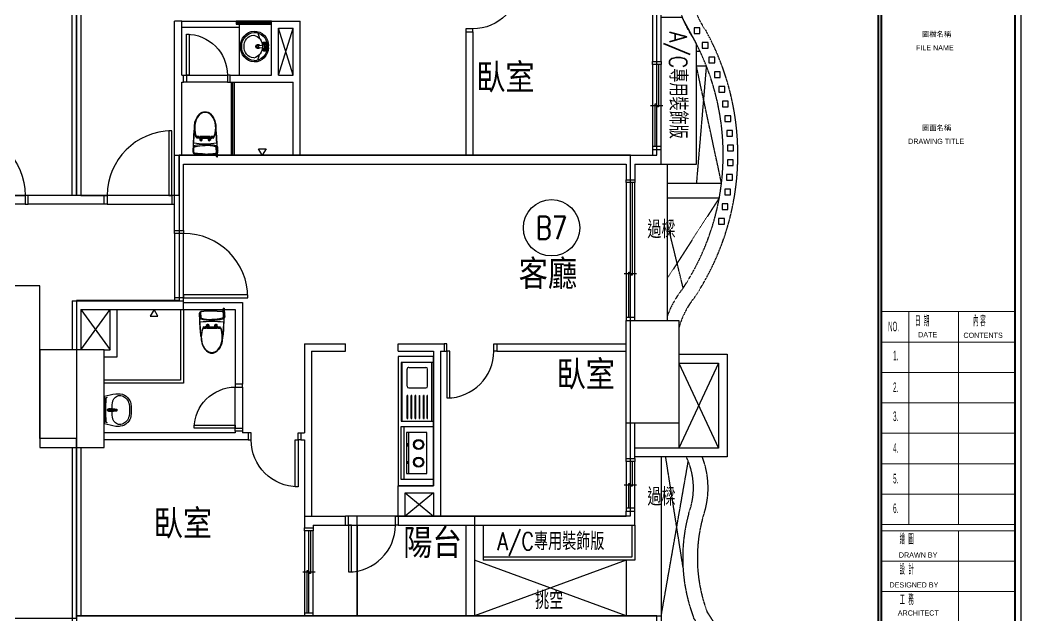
# Model space of a CAD drawing. Header units: millimetres. Extents: x 4964 to 9164, y 1049 to 3992.
# Drawn here: x 7440 to 9147, y 2226 to 3242 of the extents above; entities that cross this region are included whole.
import ezdxf
from ezdxf.enums import TextEntityAlignment as Align

# ---------------------------------------------------------------- set-up
doc = ezdxf.new("R2010")
doc.units = ezdxf.units.MM
doc.linetypes.add('HIDDEN', pattern=[0.375, 0.25, -0.125])
doc.linetypes.add('HIDDEN2', pattern=[0.1875, 0.125, -0.0625])
for name, color, linetype, lineweight in [('A01', 1, 'Continuous', 40), ('A03', 3, 'Continuous', 25), ('A04', 4, 'Continuous', 20)]:
    doc.layers.add(name, color=color, linetype=linetype, lineweight=lineweight)
doc.layers.add('AREA', color=3, linetype='Continuous', plot=False)
for name, color, linetype in [('COL', 1, 'Continuous'), ('DIM', 6, 'Continuous'), ('FURN', 4, 'Continuous'), ('OPEN', 4, 'Continuous'), ('SYM', 3, 'Continuous'), ('TEXT-空間', 3, 'Continuous'), ('TOIL', 4, 'Continuous'), ('TOILET', 6, 'Continuous'), ('WALL', 2, 'Continuous'), ('WALL2', 10, 'Continuous'), ('加打', 9, 'Continuous'), ('投影線', 4, 'Continuous')]:
    doc.layers.add(name, color=color, linetype=linetype)
doc.layers.get('DIM').off()
doc.styles.add('AEH', font='romans.shx', dxfattribs={"bigfont": 'chineset.shx'})
doc.styles.add('C1', font='simplex', dxfattribs={"bigfont": 'CHINESET'})
doc.styles.add('CHINA', font='simplex', dxfattribs={"bigfont": 'chineset.shx'})
doc.styles.add('CHINAV', font='simplex.shx', dxfattribs={"bigfont": 'chineset.shx'})
doc.styles.add('型式4', font='PMingLiU.ttf')
doc.styles.add('型式5', font='PMingLiU.ttf', dxfattribs={"width": 0.4})

# ---------------------------------------------------------------- blocks, each defined once
blk = doc.blocks.new('A$C7D185E68')
at = {"layer": 'A01'}
for p, q in [((2302.97, 1704.93), (2302.97, 16.21)), ((2306.04, 1704.93), (2306.04, 16.21))]:
    blk.add_line(p, q, dxfattribs=at)
blk.add_lwpolyline([(16.24, 1704.93), (2439.36, 1704.93), (2439.36, 16.24), (16.24, 16.24)], close=True, dxfattribs=at)
at = {"layer": 'A03'}
blk.add_lwpolyline([(10.08, 1711.09), (2445.53, 1711.09), (2445.53, 10.08), (10.08, 10.08)], close=True, dxfattribs=at)
at = {"layer": 'A04'}
for p, q in [((2439.55, 991.79), (2306.04, 991.79)), ((2333.69, 991.79), (2333.69, 779.7)), ((2383.34, 991.79), (2383.34, 779.7)), ((2439.55, 961.49), (2306.04, 961.49)), ((2439.55, 931.19), (2306.04, 931.19)), ((2439.55, 900.89), (2306.04, 900.89)), ((2439.55, 870.6), (2306.04, 870.6)), ((2439.55, 840.3), (2306.04, 840.3)), ((2439.55, 810), (2306.04, 810)), ((2439.55, 779.7), (2306.04, 779.7)), ((2439.55, 773.56), (2306.04, 773.56)), ((2383.34, 773.56), (2383.34, 560.27)), ((2439.55, 743.27), (2306.04, 743.27)), ((2439.55, 712.97), (2306.04, 712.97))]:
    blk.add_line(p, q, dxfattribs=at)
at = {"layer": 'A04', "style": '型式4'}
for s, p in [('圖檔名稱', (2346.95, 1265.64)), ('FILE NAME', (2340.77, 1252.08)), ('圖面名稱', (2346.95, 1172.36)), ('DRAWING TITLE', (2332.99, 1158.94)), ('DATE', (2343, 966.23)), ('CONTENTS', (2388.14, 965.66)), ('DRAWN BY', (2323.73, 746.74)), ('DESIGNED BY', (2314.38, 716.97)), ('ARCHITECT', (2322.67, 688.96))]:
    blk.add_text(s, height=5.167, dxfattribs=at).set_placement(p)
at = {"layer": 'A04', "style": '型式5', "width": 0.4}
for s, p in [('日  期', (2339.92, 978.17)), ('內 容', (2397.87, 978.3)), ('NO.', (2313.02, 972.26)), ('1.', (2318.01, 943.33)), ('2.', (2318.01, 911.72)), ('3.', (2318.01, 882.74)), ('4.', (2318.01, 851.12)), ('5.', (2318.01, 820.64)), ('6.', (2318.01, 791.08)), ('繪  圖', (2324.49, 760.87)), ('設  計', (2324.49, 730.68)), ('工  務', (2324.49, 700.4))]:
    blk.add_text(s, height=9.568, dxfattribs=at).set_placement(p)
blk = doc.blocks.new('A$C2FFD231B')
at = {"layer": 'TOILET'}
for p, q in [((34.8, 76.1), (33.4, 76.8)), ((33.4, 76.8), (35, 76.8)), ((33.8, 74.9), (34.8, 76.1)), ((35.3, 75.6), (33.8, 74.9)), ((34.6, 78.4), (35, 76.8)), ((34.6, 78.4), (35.6, 77.1)), ((35.3, 75.6), (35.6, 74)), ((36.6, 78.4), (35.6, 77.1)), ((36, 75.6), (35.6, 74)), ((36, 75.6), (37.4, 74.9)), ((36.6, 78.4), (36.3, 76.8)), ((37.9, 76.8), (36.3, 76.8)), ((37.9, 76.8), (36.4, 76.1)), ((36.4, 76.1), (37.4, 74.9)), ((38.1, 72.9), (38.1, 72.6)), ((42.9, 76.8), (44.4, 76.1)), ((42.9, 76.8), (44.6, 76.8)), ((44.4, 76.1), (43.4, 74.9)), ((44.8, 75.6), (43.4, 74.9)), ((44.2, 78.4), (44.6, 76.8)), ((44.2, 78.4), (45.2, 77.1)), ((44.8, 75.6), (45.2, 74)), ((46.2, 78.4), (45.2, 77.1)), ((45.2, 74), (45.6, 75.6)), ((45.6, 75.6), (47, 74.9)), ((46.2, 78.4), (45.9, 76.8)), ((47.5, 76.8), (45.9, 76.8)), ((46, 76.1), (47.5, 76.8)), ((47, 74.9), (46, 76.1)), ((17.2, 64.4), (26.8, 67.5)), ((63.6, 64.4), (54, 67.5))]:
    blk.add_line(p, q, dxfattribs=at)
for points in [[(38.1, 72.9), (37.6, 73.5), (37.4, 73.7), (33.9, 73.7, -0.397649), (33.3, 74.3), (33.3, 78.1, -0.448114), (33.8, 78.7), (40.4, 78.7)], [(42.8, 72.9), (43.2, 73.5), (43.4, 73.7), (46.9, 73.7, 0.397649), (47.6, 74.3), (47.6, 78.1, 0.448114), (47, 78.7), (40.4, 78.7)]]:
    blk.add_lwpolyline(points, format="xyb", dxfattribs=at)
for points in [[(35.6, 74), (37.4, 74.9), (37.9, 76.8), (36.6, 78.4), (34.6, 78.4), (33.4, 76.8), (33.8, 74.9)], [(45.2, 74), (43.4, 74.9), (42.9, 76.8), (44.2, 78.4), (46.2, 78.4), (47.5, 76.8), (47, 74.9)]]:
    blk.add_lwpolyline(points, close=True, dxfattribs=at)
for points in [[(38, 72.9), (37.7, 76.1)], [(40.3, 65.5), (38.9, 65.5), (38.1, 72.6)], [(40.5, 65.5), (41.9, 65.5), (43.1, 76.1)]]:
    blk.add_lwpolyline(points, dxfattribs=at)
for centre, radius in [((35.6, 76.3), 0.41), ((40.4, 76.3), 1.11), ((45.2, 76.3), 0.41)]:
    blk.add_circle(centre, radius, dxfattribs=at)
for centre, radius, start, end in [((38.5, 58.3), 24.4, 90.1595, 179.9831), ((38.5, 58.3), 22.2, 94.1383, 179.9831), ((40.5, 52.4), 20.4, 90.3156, 165.2808), ((40.3, 40.3), 40.3, 85.9623, 94.7981), ((40.1, 108.3), 25.6, 266.2948, 273.3989), ((40.3, 52.4), 20.4, 14.7192, 89.6844), ((42.3, 58.3), 24.4, 0.0169, 91.518), ((42.3, 58.3), 22.2, 0.0169, 87.7816), ((39.4, 60.4), 25.4, 184.668, 272.2445), ((39.4, 60.4), 23.1, 184.668, 272.2445), ((38.4, 58.9), 17.6, 184.3056, 276.3213), ((40.4, 64.8), 3.55, 120.8371, 60.0568), ((40.4, 64.8), 2.03, 141.5403, 37.6181), ((41.4, 60.4), 25.4, 267.7555, 355.332), ((41.4, 60.4), 23.1, 267.7555, 355.332), ((42.4, 58.9), 17.6, 263.6787, 355.6944)]:
    blk.add_arc(centre, radius, start, end, dxfattribs=at)
blk = doc.blocks.new('$PDS00150XC06680DW0000DW10')
at = {"color": 0, "linetype": 'Continuous'}
for p, q in [((35, 76), (30, 76)), ((30, 76), (30, 6)), ((35, 6), (35, 76)), ((-40, 6), (-35, 6)), ((-35, 6), (-35, -6)), ((35, 6), (-35, 6)), ((30, 6), (35, 6)), ((40, 6), (35, 6)), ((35, 6), (35, -6)), ((-35, -6), (-40, -6)), ((-35, -6), (35, -6)), ((35, -6), (40, -6))]:
    blk.add_line(p, q, dxfattribs=at)
blk.add_arc((35, 6), 70, 90, 180, dxfattribs=at)
blk = doc.blocks.new('A$C7F4B771B')
at = {"layer": 'TOILET'}
for p, q in [((33, 35.9), (33, 34)), ((33.4, 33), (32.6, 33)), ((0.6, 3), (0, 2.6)), ((0, 2.6), (2.6, 2.6)), ((0, 2.6), (0, 1.4)), ((0, 1.4), (2.6, 1.4)), ((0, 1.4), (0.6, 1.1)), ((0.6, 3), (2.6, 3)), ((0.6, 3), (0.6, 1.1)), ((0.6, 1.1), (2.6, 1.1)), ((2.6, 4), (3, 4)), ((2.6, 0), (3, 0)), ((3.5, 3.5), (3.5, 0.5)), ((3.5, 3), (5.7, 3)), ((3.5, 1.1), (6.7, 1.1)), ((10.6, 2.4), (18.1, 2.8)), ((10.6, 2.4), (10.8, 1.2)), ((11, 0.8), (15.4, 1.1)), ((15.8, 1.6), (15.8, 2.7)), ((18.1, 2.8), (18, 1.4)), ((33, 8.8), (32.5, 8.8)), ((33.4, 11.6), (32.6, 11.6)), ((33, 8.8), (33, 10.6))]:
    blk.add_line(p, q, dxfattribs=at)
for points in [[(49.2, 40.7, 0.005983), (47.6, 40.9, 0.021833), (35.6, 42.1), (8.5, 43.3, 0.403976), (5.4, 40.5, 0.020171), (4.6, 22.3, 0.020171), (5.4, 4.1, 0.403976), (8.5, 1.3), (10.8, 1.4)], [(4.7, 22.3, -0.01987), (5.8, 40.2, -0.30631), (7.9, 42), (15.6, 41.7, -0.337841), (17.4, 40.1, -0.051951), (19.6, 22.3)], [(4.7, 22.3, -0.019567), (6, 40, -0.319195), (8.1, 41.7), (15.4, 41.4, -0.329176), (17.2, 39.9, -0.060278), (19.6, 22.3)], [(18.1, 2.1, 0.182797), (18.8, 3.3, 0.122466), (18.8, 41.3, 0.346824), (17, 42.9)], [(23.1, 42.6, -0.423997), (23.6, 42.1, 0.06207), (23.6, 2.5, -0.423997), (23.1, 2)], [(47.4, 40.6, 0.013219), (43.9, 41, 0.019512), (23.6, 42.1)], [(72.6, 13.5, 0.399321), (72.6, 31.1, 0.146817), (59, 38.9, 0.057025), (49.4, 40, 0.087506), (34.1, 37.3, 0.322783), (33.6, 36.5), (33.7, 32.6), (32.1, 32.6, -0.410044), (31.9, 32.8), (31.9, 33.9, -0.414214), (32, 34), (33.5, 34, 0.418347), (33.5, 34), (33.5, 35.8, 0.410092), (33.4, 35.9), (32, 35.9, -0.414214), (31.9, 35.9), (31.9, 36.5, -0.414214), (32, 36.6), (32.5, 36.6, 0.349843), (32.7, 36.7, -0.249303), (33.2, 37.3, -0.092475), (49.4, 40.3, -0.057025), (59.1, 39.2, -0.146817), (72.8, 31.3, -0.399321), (72.8, 13.3)], [(32.5, 35.8), (32.4, 35.8, 0.414214), (32.4, 35.8), (32.4, 35.5, 0.131652), (32.4, 35.4), (32.5, 35.2, -0.131652), (32.5, 35.2), (32.5, 34, 0.414214), (32.6, 34), (33.5, 34)], [(32.4, 34, 0.410849), (32.4, 34), (32.4, 35.4)], [(32.5, 34.5), (32.5, 34.5, 0.153346), (32.5, 34.5), (32.5, 35.9)], [(4.7, 22.3, 0.019567), (6, 4.6, 0.319195), (8.1, 2.9), (15.4, 3.2, 0.329176), (17.2, 4.7, 0.060278), (19.6, 22.3)], [(4.7, 22.3, 0.01987), (5.8, 4.4, 0.30631), (7.9, 2.6), (15.6, 2.9, 0.337841), (17.4, 4.5, 0.051951), (19.6, 22.3)], [(31.9, 17), (29.1, 17, 1), (29.1, 13.6), (33.1, 13.6), (34.6, 13.6, 0.414214), (34.7, 13.7), (34.7, 30.9, 0.414214), (34.6, 31), (33.1, 31), (29.1, 31, 1), (29.1, 27.6), (31.9, 27.6)], [(32, 31, 0.414214), (31.9, 30.9), (31.9, 24.7, 0.087489), (32, 24.5), (32, 24.4, -0.087489), (32, 24.2), (32, 20.4, -0.087489), (32, 20.2), (32, 20.1, 0.087489), (31.9, 19.9), (31.9, 13.7, 0.414214), (32, 13.6)], [(32.6, 33.5), (33.4, 33.5, -0.411404), (33.5, 33.5), (33.5, 33.1, -0.417037), (33.4, 33)], [(33, 33.5, 0.425321), (32.9, 33.4), (32.9, 33.1, 0.417017), (33, 33)], [(10.7, 1.6), (8.3, 1.5, -0.375973), (5.4, 4.1)], [(6.7, 1, 0.359409), (6.7, 0.9, 0.141698), (11.1, 0.7, 0.141698)], [(18.1, 1.7), (35.6, 2.5, 0.021833), (47.6, 3.7, 0.005983), (49.2, 3.9, 0.005983)], [(23.6, 2.5, 0.019512), (43.9, 3.6, 0.013219), (47.4, 4, 0.013219)], [(72.6, 13.5, -0.146817), (59, 5.7, -0.057025), (49.4, 4.6, -0.087506), (34.1, 7.3, -0.322783), (33.6, 8.1), (33.7, 12), (32.1, 12, 0.410044), (31.9, 11.8), (31.9, 10.7, 0.414214), (32, 10.7), (33.5, 10.7, -0.418347), (33.5, 10.6), (33.5, 8.8, -0.410092), (33.4, 8.8), (32, 8.8, 0.414214), (31.9, 8.7), (31.9, 8.1, 0.414214), (32, 8.1), (32.5, 8.1, -0.349843), (32.7, 7.9, 0.249303), (33.2, 7.3, 0.092475), (49.4, 4.3, 0.057025), (59.1, 5.4, 0.146817), (72.8, 13.3)], [(32.4, 10.7, -0.410849), (32.4, 10.6), (32.4, 9.2)], [(32.5, 8.8), (32.4, 8.8, -0.414214), (32.4, 8.8), (32.4, 9.1, -0.131652), (32.4, 9.2), (32.5, 9.4, 0.131652), (32.5, 9.4), (32.5, 10.6, -0.414214), (32.6, 10.6), (33.5, 10.6)], [(32.5, 10.1), (32.5, 10.1, -0.153346), (32.5, 10.1), (32.5, 8.8)], [(32.6, 11), (33.4, 11, 0.411404), (33.5, 11.1), (33.5, 11.5, 0.417037), (33.4, 11.6)], [(33, 11, -0.425321), (32.9, 11.2), (32.9, 11.5, -0.417017), (33, 11.6)]]:
    blk.add_lwpolyline(points, format="xyb", dxfattribs=at)
for points in [[(33.7, 32.6), (34.8, 32.6, 0.414214), (34.9, 32.7), (34.9, 37.2, -0.314581), (35.7, 38.3, -0.088147), (49.4, 40.7, -0.057025), (59.1, 39.6, -0.146817), (73.1, 31.6, -0.399321), (73.1, 13, -0.146817), (59.1, 5, -0.057025), (49.4, 3.9, -0.088147), (35.7, 6.3, -0.314581), (34.9, 7.4), (34.9, 12, 0.414214), (34.8, 12.1), (33.7, 12.1), (32, 12.1, -0.414214), (31.9, 12.2), (31.9, 13.5, -0.414214), (32, 13.6), (33, 13.6, 0.414214), (33.1, 13.7), (33.1, 20.9), (33.1, 21.3), (33.1, 23.3), (33.1, 23.8), (33.1, 30.9, 0.414214), (33, 31.1), (32, 31.1, -0.414214), (31.9, 31.2), (31.9, 32.5, -0.414214), (32, 32.6)], [(28.2, 30.2, 51.990384), (28.2, 30.3, -0.980951)], [(28.2, 14.4, -51.990384), (28.2, 14.3, 0.980951)]]:
    blk.add_lwpolyline(points, format="xyb", close=True, dxfattribs=at)
blk.add_lwpolyline([(6.7, 1.8), (6.7, 1)], dxfattribs=at)
for centre, radius in [((29.1, 29.3), 1.32), ((29.1, 29.3), 0.8), ((29.1, 15.3), 1.32), ((29.1, 15.3), 0.8)]:
    blk.add_circle(centre, radius, dxfattribs=at)
for centre, radius, start, end in [((33.3, 31.7), 5, 97.3217, 103.3788), ((32.2, 36.5), 0.03, 103.3788, 128.9573), ((32.4, 35.8), 0.05, 47.7314, 90.0202), ((3, 3.5), 0.5, 0, 90), ((3, 0.5), 0.5, 270, 0), ((9.2, 2), 1.2, 215.2097, 329.1821), ((9.2, 2), 0.8, 238.3411, 306.8835), ((11.3, 1.2), 0.5, 185.9474, 259.5788), ((13.3, -2.4), 4.07, 90.4631, 125.7318), ((14.5, 18.9), 18.5, 259.5788, 265.6128), ((13.5, 5.5), 5, 265.6128, 274.3274), ((13.7, -3.1), 4.75, 65.0238, 96.2227), ((12.3, 21.6), 21.2, 274.3274, 285.1777), ((15.3, 1.6), 0.5, 273, 3), ((17.7, 1.4), 0.3, 285.1777, 355.6275), ((32.2, 8.1), 0.03, 231.0427, 256.6212), ((33.3, 12.9), 5, 256.6212, 262.6783), ((32.4, 8.8), 0.05, 269.9798, 312.2686)]:
    blk.add_arc(centre, radius, start, end, dxfattribs=at)
blk = doc.blocks.new('$PDS00100XC06Y00DW0000DW10')
at = {"color": 0, "linetype": 'Continuous'}
for p, q in [((40, 86), (35, 86)), ((35, 86), (35, 6)), ((40, 6), (40, 86)), ((-45, 6), (-40, 6)), ((-40, 6), (-40, -6)), ((35, 6), (40, 6)), ((45, 6), (40, 6)), ((40, 6), (40, -6)), ((-40, -6), (-45, -6)), ((40, -6), (45, -6))]:
    blk.add_line(p, q, dxfattribs=at)
blk.add_arc((40, 6), 80, 90, 180, dxfattribs=at)
blk = doc.blocks.new('PKIT011')
for p, q in [((0, 0), (0, -55)), ((100, 0), (0, 0)), ((100, -55), (100, 0)), ((100, -3), (0, -3)), ((8, -42), (8, -13)), ((40, -10), (11, -10)), ((43, -42), (43, -13)), ((56.2, -10), (56.2, -11)), ((95, -10), (56.2, -10)), ((95, -11), (56.2, -11)), ((56.2, -16), (56.2, -17)), ((95, -16), (56.2, -16)), ((95, -17), (56.2, -17)), ((95, -11), (95, -10)), ((95, -17), (95, -16)), ((56.2, -24), (56.2, -23)), ((95, -23), (56.2, -23)), ((95, -24), (56.2, -24)), ((56.2, -30), (56.2, -31)), ((95, -30), (56.2, -30)), ((95, -31), (56.2, -31)), ((95, -24), (95, -23)), ((95, -31), (95, -30)), ((40, -45), (11, -45)), ((56.2, -37), (56.2, -38)), ((95, -37), (56.2, -37)), ((95, -38), (56.2, -38)), ((56.2, -44), (56.2, -45)), ((95, -44), (56.2, -44)), ((95, -45), (56.2, -45)), ((95, -38), (95, -37)), ((95, -45), (95, -44)), ((0, -54), (100, -54)), ((0, -55), (100, -55))]:
    blk.add_line(p, q)
for centre, start, end in [((11, -13), 90, 180), ((40, -13), 0, 90), ((11, -42), 180, 270), ((40, -42), 270, 0)]:
    blk.add_arc(centre, 3, start, end)
blk = doc.blocks.new('PKIT004')
for p, q in [((0, 0), (0, -35)), ((70, 0), (0, 0)), ((70, -35), (70, 0)), ((69.8, -0.2), (0.2, -0.2)), ((0.2, -0.2), (0.2, -31.2)), ((69.8, -31.2), (69.8, -0.2)), ((0, -31.4), (70, -31.4)), ((0.2, -31.2), (69.8, -31.2)), ((19.1, -32.7), (22.6, -32.7)), ((19.1, -33.7), (19.1, -32.7)), ((19.1, -33.7), (22.6, -33.7)), ((22.6, -33.7), (22.6, -32.7)), ((49.6, -32.5), (50.2, -31.7)), ((49.6, -32.5), (52.2, -34.7)), ((50.2, -31.7), (52.9, -34)), ((52.2, -34.7), (52.9, -34)), ((0, -35), (70, -35))]:
    blk.add_line(p, q)
for centre, radius in [((20.7, -14.1), 8.64), ((20.7, -14.1), 7.08), ((50.8, -14.1), 8.64), ((50.8, -14.1), 7.08)]:
    blk.add_circle(centre, radius)
for centre, start, end in [((20.8, -33.1), 17.8121, 162.1879), ((20.8, -33.1), 205.3296, 334.6704), ((51.2, -33.1), 165.2986, 294.6395), ((51.2, -33.1), 337.7811, 122.157)]:
    blk.add_arc(centre, 1.36, start, end)
blk = doc.blocks.new('PKIT003')
for p, q in [((90, 0), (0, 0)), ((0, 0), (0, -55)), ((90, -55), (90, 0)), ((0, -4.683571), (90, -4.683571)), ((0, -55), (90, -55))]:
    blk.add_line(p, q)
blk = doc.blocks.new('k1')
at = {"layer": 'TOIL', "elevation": 0}
blk.add_lwpolyline([(45129.3, -3713.7), (45129.3, -3933.7), (45189.3, -3933.7), (45189.3, -3713.7)], close=True, dxfattribs=at)
at = {"layer": 'TOIL', "rotation": 270}
for name, p in [('PKIT011', (45189.3, -3724.1, 0)), ('PKIT004', (45178.1, -3843, 0))]:
    blk.add_blockref(name, p, dxfattribs=at)
at = {"layer": 'TOIL', "xscale": -1, "rotation": 90}
blk.add_blockref('PKIT003', (45134.3, -3833, 0), dxfattribs=at)
blk = doc.blocks.new('$PDS001515O06Y00DW0000DW10')
at = {"color": 0, "linetype": 'Continuous'}
for p, q in [((40, 87.5), (35, 87.5)), ((35, 87.5), (35, 7.5)), ((40, 7.5), (40, 87.5)), ((-45, 7.5), (-40, 7.5)), ((-40, 7.5), (-40, -7.5)), ((40, 7.5), (-40, 7.5)), ((35, 7.5), (40, 7.5)), ((45, 7.5), (40, 7.5)), ((40, 7.5), (40, -7.5)), ((-40, -7.5), (-45, -7.5)), ((-40, -7.5), (40, -7.5)), ((40, -7.5), (45, -7.5))]:
    blk.add_line(p, q, dxfattribs=at)
blk.add_arc((40, 7.5), 80, 90, 180, dxfattribs=at)
blk = doc.blocks.new('$PDS001515O099C0DW0000DW10')
at = {"color": 0, "linetype": 'Continuous'}
for p, q in [((55, 117.5), (50, 117.5)), ((50, 117.5), (50, 7.5)), ((55, 7.5), (55, 117.5)), ((-60, 7.5), (-55, 7.5)), ((-55, 7.5), (-55, -7.5)), ((55, 7.5), (-55, 7.5)), ((50, 7.5), (55, 7.5)), ((60, 7.5), (55, 7.5)), ((55, 7.5), (55, -7.5)), ((-55, -7.5), (-60, -7.5)), ((-55, -7.5), (55, -7.5)), ((55, -7.5), (60, -7.5))]:
    blk.add_line(p, q, dxfattribs=at)
blk.add_arc((55, 7.5), 110, 90, 180, dxfattribs=at)
blk = doc.blocks.new('_LCNO001')
blk.add_circle((0, 0), 0.5)
at = {"style": 'C1', "width": 0.7}
blk.add_attdef('NO', text='', height=0.4, dxfattribs=at).set_placement((0, 0), align=Align.MIDDLE)
blk = doc.blocks.new('$PWS002115O0BKO0DW00008C2')
at = {"color": 0, "linetype": 'Continuous'}
for p, q in [((-75, 7.5), (-70, 7.5)), ((-70, 7.5), (-70, -7.5)), ((-70, 3), (2.5, 3)), ((70, 0), (-70, 0)), ((-2.5, -3), (-2.5, 0)), ((2.5, 3), (2.5, 0)), ((75, 7.5), (70, 7.5)), ((70, 7.5), (70, -7.5)), ((-70, -7.5), (-75, -7.5)), ((70, -3), (-2.5, -3)), ((70, -7.5), (75, -7.5))]:
    blk.add_line(p, q, dxfattribs=at)
at = {"color": 8, "linetype": 'Continuous'}
for p, q in [((70, 7.5), (-70, 7.5)), ((0, -10.5), (0, 10.5)), ((-70, -7.5), (70, -7.5))]:
    blk.add_line(p, q, dxfattribs=at)
blk = doc.blocks.new('$PWS002115O0IIO0DW00008C2')
at = {"color": 0, "linetype": 'Continuous'}
for p, q in [((-120, 7.5), (-115, 7.5)), ((-115, 7.5), (-115, -7.5)), ((115, 7.5), (-115, 7.5)), ((-115, 3), (42.5, 3)), ((115, 0), (-115, 0)), ((37.5, -3), (37.5, 0)), ((40, -10.5), (40, 10.5)), ((42.5, 3), (42.5, 0)), ((120, 7.5), (115, 7.5)), ((115, 7.5), (115, -7.5)), ((-115, -7.5), (-120, -7.5)), ((-115, -7.5), (115, -7.5)), ((115, -3), (37.5, -3)), ((115, -7.5), (120, -7.5))]:
    blk.add_line(p, q, dxfattribs=at)
blk = doc.blocks.new('$PWS002115O06Y00DW00008C2')
at = {"color": 0, "linetype": 'Continuous'}
for p, q in [((-45, 7.5), (-40, 7.5)), ((-40, 7.5), (-40, -7.5)), ((40, 7.5), (-40, 7.5)), ((-40, 3), (2.5, 3)), ((40, 0), (-40, 0)), ((-2.5, -3), (-2.5, 0)), ((0, -10.5), (0, 10.5)), ((2.5, 3), (2.5, 0)), ((45, 7.5), (40, 7.5)), ((40, 7.5), (40, -7.5)), ((-40, -7.5), (-45, -7.5)), ((-40, -7.5), (40, -7.5)), ((40, -3), (-2.5, -3)), ((40, -7.5), (45, -7.5))]:
    blk.add_line(p, q, dxfattribs=at)
blk = doc.blocks.new('A$C2DEA0AC4')
at = {"layer": 'TOILET'}
for p, q in [((4.3, 46), (51.5, 46)), ((27.9, 23.4), (27.9, 41.7)), ((27.9, 23.4), (27.9, 41.7)), ((25.6, 32.5), (30.2, 32.5))]:
    blk.add_line(p, q, dxfattribs=at)
for points in [[(25.5, 35, -0.052279), (26, 31.6, 0.000229), (26.4, 27.8, 0.340448), (27.6, 26.6, 0.066371), (28.2, 26.6, 0.340448), (29.4, 27.8, 0.000229), (29.8, 31.6, -0.069793), (30.3, 35, 1.276667)], [(28.2, 26.8, 0.340448), (29.4, 28, 0.006785), (29.8, 31.6, -0.069793), (30.3, 35, 1.276667), (25.5, 35, -0.052279), (26, 31.6, 0.006785), (26.4, 28, 0.340448), (27.6, 26.8, 0.066371)]]:
    blk.add_lwpolyline(points, format="xyb", close=True, dxfattribs=at)
for points in [[(27.2, 39.8, 0.334074), (25.5, 37.5), (25.5, 35.7)], [(27.7, 39.6), (27.4, 39.6), (27, 39.5), (26.6, 39.2), (26.2, 38.9), (25.9, 38.6), (25.7, 38.1), (25.5, 37.7), (25.5, 37.2, 0.003321), (25.5, 35.9), (25.5, 35.5, 0.000028), (25.5, 35.4, 0.020291), (26.2, 25.4, 0.212127), (26.8, 24.4, 0.293365), (29, 24.4, 0.212127), (29.7, 25.4, 0.020291), (30.3, 35.4, 0.000028), (30.3, 35.5), (30.3, 35.9, 0.003321), (30.3, 37.2), (30.3, 37.7), (30.1, 38.1), (29.9, 38.6), (29.6, 38.9), (29.2, 39.2), (28.8, 39.5), (28.4, 39.6), (28.1, 39.6)], [(27.7, 39.7), (27.7, 39.2, 0.191862), (27.7, 39.2, 0.430216), (28.1, 39.2, 0.191862), (28.1, 39.2), (28.1, 39.7)], [(30.3, 35.7), (30.3, 37.5, 0.334074), (28.6, 39.8, 0.334074)]]:
    blk.add_lwpolyline(points, format="xyb", dxfattribs=at)
for radius in [1.75, 1.74]:
    blk.add_circle((27.9, 37.5), radius, dxfattribs=at)
for centre, radius, start, end in [((182.4, -3.2), 184.7, 164.559, 170.8195), ((9, 41.1), 3, 118.3722, 166.7079), ((9, 39.9), 3, 118.3722, 166.7079), ((8.6, 42), 2, 93.3379, 118.3722), ((8.6, 40.8), 2, 93.3379, 118.3722), ((26.9, -272.5), 317, 89.8193, 93.3396), ((26.9, -273.7), 317, 89.8193, 93.3396), ((27.9, 37.6), 2.33, 73.0156, 106.9844), ((27.9, 38.6), 1.02, 78.6778, 101.3222), ((28.9, -272.5), 317, 86.6604, 90.1807), ((28.9, -273.7), 317, 86.6604, 90.1807), ((47.3, 42), 2, 61.6278, 86.6621), ((47.3, 40.8), 2, 61.6278, 86.6621), ((46.8, 41.1), 3, 13.2921, 61.6278), ((46.8, 39.9), 3, 13.2921, 61.6278), ((-126.6, -3.2), 184.7, 9.1805, 15.441), ((50.6, 23.7), 50.6, 177.1115, 185.697), ((19.1, 20.5), 19, 185.4039, 230.5646), ((13.1, 19.4), 10, 156.4506, 201.4799), ((17.4, 17.5), 14.7, 94.2306, 156.4506), ((24.2, -44.1), 76.6, 88.9242, 95.8915), ((31.6, -44.1), 76.6, 84.1085, 91.0758), ((38.4, 17.5), 14.7, 23.5494, 85.7694), ((36.7, 20.5), 19, 309.4354, 354.5961), ((42.7, 19.4), 10, 338.5201, 23.5494), ((5.2, 23.7), 50.6, 354.303, 2.8885), ((16.8, 20.8), 13.9, 201.4799, 202.3379), ((19.1, 20.5), 16, 198.1949, 230.5646), ((21.1, 21.7), 21.3, 228.4277, 258.5798), ((21.1, 21.7), 18.3, 228.0768, 258.2289), ((27.9, 68), 68, 260.7168, 279.2832), ((27.9, 68), 65, 260.7168, 279.2832), ((34.7, 21.7), 18.3, 281.7711, 311.9232), ((34.7, 21.7), 21.3, 281.4202, 311.5723), ((36.7, 20.5), 16, 309.4354, 341.8051), ((39, 20.8), 13.9, 337.6621, 338.5201)]:
    blk.add_arc(centre, radius, start, end, dxfattribs=at)
blk.add_ellipse((27.9, 40.4), major_axis=(-1, 0), ratio=0.738606, dxfattribs=at)
for centre, major_axis, ratio, start_param, end_param in [((27.9, 40.4), (-1, 0), 0.738606, 6.27143, 9.436533), ((27.9, 39.2), (-0.295, 0), 0.370098, 5.457068, 10.250896)]:
    blk.add_ellipse(centre, major_axis=major_axis, ratio=ratio, start_param=start_param, end_param=end_param, dxfattribs=at)

msp = doc.modelspace()

# ---------------------------------------------------------------- linework, layer by layer
at = {"layer": 'AREA'}
for points in [[(7535.9, 3661.6), (7214.4, 3661.6), (7214.4, 3631.6), (6925.9, 3631.6), (6925.9, 3235.6), (6755.9, 3235.6), (6755.9, 2845.6), (7325.9, 2845.6), (7325.9, 2943.1), (7535.9, 2943.1)], [(7535.9, 3616.6), (7535.9, 2943.1), (7710.9, 2943.1), (7710.9, 3011.6), (8525.9, 3011.6), (8525.9, 3661.6), (8204.4, 3661.6), (8204.4, 3511.6), (7900.9, 3511.6), (7900.9, 3585.1), (7857.4, 3585.1), (7857.4, 3616.6)], [(7710.9, 3011.6), (7710.9, 2763.6), (7535.9, 2763.6), (7535.9, 2226.6), (8014.9, 2226.6), (8014.9, 2396.6), (8480.9, 2396.6), (8480.9, 2691.6), (8480.9, 2691.6), (8480.9, 3011.6)], [(7535.9, 2086.6), (7285.9, 2086.6), (7285.9, 2043.6), (6312.9, 2043.6), (6312.9, 2226.6), (5357.9, 2226.6), (5357.9, 2516.6), (5975.9, 2516.6), (5975.9, 2788.6), (6755.9, 2788.6), (6755.9, 2845.6), (7325.9, 2845.6), (7325.9, 2943.1), (7710.9, 2943.1), (7710.9, 2763.6), (7535.9, 2763.6)], [(7473.4, 2528.6), (7473.4, 2788.6), (7325.9, 2788.6), (7325.9, 2943.1), (7710.9, 2943.1), (7710.9, 2763.6), (7535.9, 2763.6), (7535.9, 2528.6)], [(5975.9, 2788.6), (5975.9, 2528.6), (7265.9, 2528.6), (7265.9, 2313.6), (7320.9, 2313.6), (7320.9, 2222.6), (7535.9, 2222.6), (7535.9, 2528.6), (7473.4, 2528.6), (7473.4, 2788.6)], [(8214.9, 2396.6), (8214.9, 2226.6), (8014.9, 2226.6), (8014.9, 2396.6)], [(7535.9, 2226.6), (7535.9, 1666.6), (7857.4, 1666.6), (7857.4, 1653.1), (7900.9, 1653.1), (7900.9, 1726.6), (8204.4, 1726.6), (8204.4, 1576.6), (8525.9, 1576.6), (8525.9, 2226.6)]]:
    msp.add_lwpolyline(points, close=True, dxfattribs=at)
at = {"layer": 'COL'}
for points in [[(8473.4, 2729.7), (8563.4, 2729.7), (8563.4, 2554.7), (8473.4, 2554.7)], [(7583.4, 2679.7), (7473.4, 2679.7), (7473.4, 2513.2), (7583.4, 2513.2)]]:
    msp.add_lwpolyline(points, close=True, dxfattribs=at)
at = {"layer": 'TOILET'}
for p, q in [((7715.4, 3239.7), (7808.4, 3239.7)), ((7715.4, 3229.7), (7813.4, 3229.7)), ((7808.4, 3239.7), (7808.4, 3234.7)), ((7868.4, 3239.7), (7808.4, 3239.7)), ((7808.4, 3238.2), (7868.4, 3238.2)), ((7808.4, 3236.2), (7868.4, 3236.2)), ((7808.4, 3234.7), (7868.4, 3234.7)), ((7813.4, 3234.7), (7813.4, 3147.7)), ((7800.4, 3011.2), (7800.4, 3135.7)), ((7802.9, 3011.2), (7802.9, 3135.7)), ((7805.4, 3011.2), (7805.4, 3135.7)), ((7713.4, 2748.2), (7713.4, 2628.2)), ((7718.4, 2748.2), (7718.4, 2623.2)), ((7713.4, 2628.2), (7583.4, 2628.2)), ((7718.4, 2623.2), (7583.4, 2623.2))]:
    msp.add_line(p, q, dxfattribs=at)
for points in [[(7852.9, 3011.2), (7846.4, 3022.5), (7859.4, 3022.5)], [(7668.4, 2748.2), (7661.9, 2737), (7674.9, 2737)]]:
    msp.add_lwpolyline(points, close=True, dxfattribs=at)
at = {"layer": 'WALL'}
for p, q in [((7528.4, 2942.7), (7528.4, 3571.2)), ((7543.4, 3571.2), (7543.4, 2942.7)), ((8518.4, 3571.2), (8518.4, 3171.2)), ((8533.4, 3171.2), (8533.4, 3571.2)), ((8518.4, 3171.2), (8533.4, 3171.2)), ((7703.4, 3011.2), (8518.4, 3011.2)), ((7703.4, 2883.2), (7703.4, 3011.2)), ((8518.4, 3021.2), (8518.4, 3011.2)), ((8518.4, 3021.2), (8533.4, 3021.2)), ((8533.4, 2996.2), (8533.4, 3021.2)), ((7718.4, 2996.2), (8473.4, 2996.2)), ((7718.4, 2883.2), (7718.4, 2996.2)), ((8473.4, 2996.2), (8473.4, 2969.7)), ((8488.4, 2996.2), (8488.4, 2969.7)), ((8488.4, 2996.2), (8533.4, 2996.2)), ((8473.4, 2969.7), (8488.4, 2969.7)), ((7528.4, 2942.7), (7453.4, 2942.7)), ((7453.4, 2927.7), (7453.4, 2942.7)), ((7543.4, 2942.7), (7583.4, 2942.7)), ((7583.4, 2927.7), (7583.4, 2942.7)), ((7583.4, 2927.7), (7453.4, 2927.7)), ((7703.4, 2883.2), (7718.4, 2883.2)), ((7528.4, 2763.2), (7718.4, 2763.2)), ((7528.4, 2763.2), (7528.4, 2679.7)), ((7718.4, 2748.2), (7718.4, 2763.2)), ((7543.4, 2748.2), (7718.4, 2748.2)), ((7543.4, 2748.2), (7543.4, 2679.7)), ((8473.4, 2494.7), (8473.4, 2554.7)), ((8488.4, 2494.7), (8488.4, 2554.7)), ((7528.4, 2513.2), (7528.4, 2211.2)), ((7543.4, 2513.2), (7543.4, 2226.2)), ((8473.4, 2494.7), (8488.4, 2494.7)), ((7924.9, 2396.2), (7994.9, 2396.2)), ((7924.9, 2396.2), (7924.9, 2376.2)), ((7994.9, 2381.2), (7994.9, 2396.2)), ((8084.9, 2396.2), (8084.9, 2381.2)), ((8084.9, 2396.2), (8473.4, 2396.2)), ((8473.4, 2396.2), (8473.4, 2404.7)), ((8473.4, 2404.7), (8488.4, 2404.7)), ((8488.4, 2381.2), (8488.4, 2404.7)), ((7924.9, 2376.2), (7939.9, 2376.2)), ((7939.9, 2381.2), (7939.9, 2376.2)), ((7939.9, 2381.2), (7994.9, 2381.2)), ((8084.9, 2381.2), (8488.4, 2381.2)), ((7543.4, 2226.2), (8533.4, 2226.2)), ((8533.4, 2226.2), (8533.4, 2114.7))]:
    msp.add_line(p, q, dxfattribs=at)
at = {"layer": 'WALL', "linetype": 'HIDDEN'}
msp.add_line((8014.9, 2381.2), (8014.9, 2226.2), dxfattribs=at)
at = {"layer": 'WALL2'}
for p, q in [((7703.4, 3011.2), (7703.4, 3239.7)), ((7715.4, 3239.7), (7703.4, 3239.7)), ((7715.4, 3147.7), (7715.4, 3239.7)), ((7868.4, 3239.7), (7917.4, 3239.7)), ((7868.4, 3147.7), (7868.4, 3239.7)), ((7880.4, 3227.7), (7905.4, 3227.7)), ((7880.4, 3147.7), (7880.4, 3227.7)), ((7905.4, 3147.7), (7905.4, 3227.7)), ((7917.4, 3011.2), (7917.4, 3239.7)), ((8199.9, 3221.7), (8199.9, 3011.2)), ((8199.9, 3221.7), (8211.9, 3221.7)), ((8211.9, 3221.7), (8211.9, 3011.2)), ((7715.4, 3147.7), (7718.4, 3147.7)), ((7718.4, 3135.7), (7718.4, 3147.7)), ((7798.4, 3147.7), (7868.4, 3147.7)), ((7798.4, 3135.7), (7798.4, 3147.7)), ((7880.4, 3147.7), (7905.4, 3147.7)), ((7715.4, 3135.7), (7718.4, 3135.7)), ((7715.4, 3011.2), (7715.4, 3135.7)), ((7798.4, 3135.7), (7905.4, 3135.7)), ((7905.4, 3011.2), (7905.4, 3135.7)), ((7718.4, 2760.2), (7818.9, 2760.2)), ((7818.9, 2760.2), (7818.9, 2663.2)), ((7818.9, 2760.2), (7818.9, 2621.2)), ((7593.4, 2679.7), (7593.4, 2748.2)), ((7605.4, 2667.7), (7605.4, 2748.2)), ((7718.4, 2748.2), (7806.9, 2748.2)), ((7806.9, 2748.2), (7806.9, 2621.2)), ((7924.9, 2689.7), (7924.9, 2538.2)), ((7924.9, 2689.7), (7994.9, 2689.7)), ((7994.9, 2677.7), (7994.9, 2689.7)), ((8084.9, 2677.7), (8084.9, 2689.7)), ((8084.9, 2689.7), (8162.9, 2689.7)), ((8162.9, 2689.7), (8162.9, 2677.7)), ((8252.9, 2689.7), (8252.9, 2677.7)), ((8252.9, 2689.7), (8473.4, 2689.7)), ((7583.4, 2679.7), (7593.4, 2679.7)), ((7583.4, 2667.7), (7605.4, 2667.7)), ((7936.9, 2677.7), (7994.9, 2677.7)), ((7936.9, 2677.7), (7936.9, 2396.2)), ((8084.9, 2677.7), (8144.9, 2677.7)), ((8144.9, 2677.7), (8144.9, 2448.2)), ((8156.9, 2677.7), (8156.9, 2396.2)), ((8156.9, 2677.7), (8162.9, 2677.7)), ((8252.9, 2677.7), (8473.4, 2677.7)), ((7818.9, 2621.2), (7806.9, 2621.2)), ((7806.9, 2538.2), (7583.4, 2538.2)), ((7806.9, 2541.2), (7806.9, 2538.2)), ((7818.9, 2541.2), (7806.9, 2541.2)), ((7818.9, 2541.2), (7818.9, 2538.2)), ((7828.9, 2538.2), (7818.9, 2538.2)), ((7828.9, 2538.2), (7828.9, 2526.2)), ((7918.9, 2538.2), (7918.9, 2526.2)), ((7918.9, 2538.2), (7924.9, 2538.2)), ((7828.9, 2526.2), (7583.4, 2526.2)), ((7918.9, 2526.2), (7924.9, 2526.2)), ((7924.9, 2526.2), (7924.9, 2396.2)), ((8084.9, 2448.2), (8144.9, 2448.2)), ((8084.9, 2396.2), (8084.9, 2448.2)), ((8096.9, 2436.2), (8144.9, 2436.2)), ((8096.9, 2396.2), (8096.9, 2436.2)), ((8144.9, 2436.2), (8144.9, 2396.2))]:
    msp.add_line(p, q, dxfattribs=at)
at = {"layer": '加打'}
for p, q in [((8593.4, 3188.7), (8599.5, 3188.7)), ((8563.4, 2657.2), (8630.9, 2512.2)), ((8630.9, 2657.2), (8563.4, 2512.2)), ((8563.4, 2554.7), (8563.4, 2512.2))]:
    msp.add_line(p, q, dxfattribs=at)
at = {"layer": '加打', "linetype": 'HIDDEN2'}
for p, q in [((8593.4, 3163.7), (8610.3, 3163.7)), ((8610.3, 3163.7), (8593.4, 2963.7)), ((8636.3, 2963.7), (8593.4, 3163.7)), ((8543.4, 2963.7), (8636.3, 2963.7)), ((8543.4, 2938.7), (8632.5, 2938.7)), ((8632.5, 2938.7), (8543.4, 2800.9)), ((8570.9, 2785.1), (8543.4, 2897.8)), ((8570.4, 2310.8), (8541.1, 2497.2)), ((8533.4, 2226.2), (8579.6, 2489.9))]:
    msp.add_line(p, q, dxfattribs=at)
for points in [[(8543.4, 2736.6, -0.083542), (8570.9, 2785.1, 0.27713), (8589, 3209.4, -0.294217), (8581.2, 3389.5, 0.266771), (8584.1, 3571.2)], [(8563.4, 2717.1, -0.105865), (8591.1, 2770.2, 0.278888), (8610.2, 3222.7, -0.296708), (8602.8, 3376.8, 0.259892), (8608.4, 3578.7)], [(8556.5, 1671.7, -0.311715), (8570.9, 1798.1, 0.335876), (8589, 2222.4, -0.159427), (8580.2, 2400.6, 0.207113), (8576.3, 2497.2, 0.207113)], [(8586.1, 1671.7, -0.357579), (8590, 1781.9, 0.333833), (8611.3, 2234, -0.155439), (8604, 2392.9), (8604, 2392.9, 0.183812), (8603.5, 2497.2, 0.183812)]]:
    msp.add_lwpolyline(points, format="xyb", dxfattribs=at)
at = {"layer": '加打'}
for points in [[(8599.4, 3218.7), (8599.4, 3228.7), (8589.4, 3228.7), (8589.4, 3218.7)], [(8613.5, 3193.7), (8613.5, 3203.7), (8603.5, 3203.7), (8603.5, 3193.7)], [(8624.8, 3168.7), (8624.8, 3178.7), (8614.8, 3178.7), (8614.8, 3168.7)], [(8634.1, 3143.7), (8634.1, 3153.7), (8624.1, 3153.7), (8624.1, 3143.7)], [(8641.7, 3118.7), (8641.7, 3128.7), (8631.7, 3128.7), (8631.7, 3118.7)], [(8647.7, 3093.7), (8647.7, 3103.7), (8637.7, 3103.7), (8637.7, 3093.7)], [(8652.2, 3068.7), (8652.2, 3078.7), (8642.2, 3078.7), (8642.2, 3068.7)], [(8655.1, 3043.7), (8655.1, 3053.7), (8645.1, 3053.7), (8645.1, 3043.7)], [(8656.5, 3018.7), (8656.5, 3028.7), (8646.5, 3028.7), (8646.5, 3018.7)], [(8656.4, 2993.7), (8656.4, 3003.7), (8646.4, 3003.7), (8646.4, 2993.7)], [(8654.9, 2968.7), (8654.9, 2978.7), (8644.9, 2978.7), (8644.9, 2968.7)], [(8651.8, 2943.7), (8651.8, 2953.7), (8641.8, 2953.7), (8641.8, 2943.7)], [(8647.3, 2918.7), (8647.3, 2928.7), (8637.3, 2928.7), (8637.3, 2918.7)], [(8641.2, 2893.7), (8641.2, 2903.7), (8631.2, 2903.7), (8631.2, 2893.7)]]:
    msp.add_lwpolyline(points, close=True, dxfattribs=at)
for points in [[(8563.4, 2672.2), (8645.9, 2672.2), (8645.9, 2497.2), (8488.4, 2497.2)], [(8563.4, 2657.2), (8630.9, 2657.2), (8630.9, 2512.2), (8488.4, 2512.2)]]:
    msp.add_lwpolyline(points, dxfattribs=at)
at = {"layer": '投影線'}
for p, q in [((7880.4, 3147.7), (7905.4, 3227.7)), ((7905.4, 3147.7), (7880.4, 3227.7)), ((8543.4, 2996.2), (8543.4, 2729.7)), ((7543.4, 2748.2), (7593.4, 2679.7)), ((7543.4, 2679.7), (7593.4, 2748.2)), ((8533.4, 2497.2), (8533.4, 2226.2)), ((8096.9, 2436.2), (8144.9, 2396.2)), ((8144.9, 2436.2), (8096.9, 2396.2)), ((8199.9, 2381.2), (8199.9, 2226.2)), ((8214.9, 2381.2), (8214.9, 2226.2)), ((8229.9, 2381.2), (8229.9, 2321.2)), ((8473.4, 2226.2), (8214.9, 2321.2)), ((8473.4, 2321.2), (8214.9, 2226.2)), ((8473.4, 2321.2), (8473.4, 2226.2))]:
    msp.add_line(p, q, dxfattribs=at)
for points in [[(8533.4, 2996.2), (8593.4, 2996.2), (8593.4, 3201), (8569.4, 3246.2), (8533.4, 3246.2)], [(8488.4, 2381.2), (8488.4, 2321.2), (8229.9, 2321.2)], [(8483.4, 2381.2), (8483.4, 2326.2), (8229.9, 2326.2)]]:
    msp.add_lwpolyline(points, dxfattribs=at)

# ---------------------------------------------------------------- block references
at = {"layer": 'DIM', "xscale": 1.710374574880151, "yscale": 1.710374574880151, "zscale": 1.710374574880151}
msp.add_blockref('A$C7D185E68', (4964.3, 1048.5), dxfattribs=at)
at = {"layer": 'FURN'}
msp.add_blockref('k1', (-37044.4, 6382, 0), dxfattribs=at)
at = {"layer": 'OPEN', "xscale": -1}
for name, p, rotation in [('$PDS00100XC06Y00DW0000DW10', (8205.9, 3266.7), 270), ('$PDS00150XC06680DW0000DW10', (7812.9, 2581.2), 90), ('$PDS00100XC06Y00DW0000DW10', (7873.9, 2532.2), 180)]:
    msp.add_blockref(name, p, dxfattribs=dict(at, rotation=rotation))
for name, p in [('$PDS00150XC06680DW0000DW10', (7758.4, 3141.7)), ('$PDS001515O099C0DW0000DW10', (7393.4, 2935.2))]:
    msp.add_blockref(name, p, dxfattribs=at)
at = {"layer": 'OPEN'}
for name, p, rotation in [('$PWS002115O0BKO0DW00008C2', (8525.9, 3096.2), 270), ('$PWS002115O0IIO0DW00008C2', (8480.9, 2849.7), 270), ('$PDS001515O099C0DW0000DW10', (7710.9, 2823.2), 270), ('$PDS00100XC06Y00DW0000DW10', (8207.9, 2683.7), 180), ('$PWS002115O06Y00DW00008C2', (8480.9, 2449.7), 270), ('$PDS001515O06Y00DW0000DW10', (8039.9, 2388.7), 180), ('$PWS002115O0BKO0DW00008C2', (7932.4, 2301.2), 270)]:
    msp.add_blockref(name, p, dxfattribs=dict(at, rotation=rotation))
msp.add_blockref('$PDS001515O099C0DW0000DW10', (7643.4, 2935.2), dxfattribs=at)
at = {"layer": 'SYM'}
ref = msp.add_blockref('_LCNO001', (8346.3, 2887.7), dxfattribs=dict(at, xscale=96, yscale=96, zscale=96, rotation=180))
ref.add_attrib('NO', 'B7', dxfattribs={"layer": '0', "height": 38.4, "style": 'CHINA', "width": 0.8}).set_placement((8346.3, 2887.7), align=Align.MIDDLE)
at = {"layer": 'TOILET', "xscale": -1}
for name, p, rotation in [('A$C2FFD231B', (7780.7, 3156.2), 270), ('A$C7F4B771B', (7789.2, 2750.9), 90), ('A$C2DEA0AC4', (7629.4, 2605), 90)]:
    msp.add_blockref(name, p, dxfattribs=dict(at, rotation=rotation))
at = {"layer": 'TOILET', "rotation": 89.99999999999999}
msp.add_blockref('A$C7F4B771B', (7777.7, 3008.6), dxfattribs=at)

# ---------------------------------------------------------------- texts
at = {"layer": 'TEXT-空間', "style": 'CHINA', "width": 0.8}
msp.add_text('A/C專用裝飾版', height=30, rotation=270, dxfattribs=at).set_placement((8547.3, 3222.2))
at = {"layer": 'TEXT-空間', "style": 'AEH'}
for s, p in [('臥室', (8217.6, 3118.1)), ('客廳', (8290.2, 2783.5)), ('臥室', (8354.6, 2612)), ('臥室', (7667.3, 2358)), ('陽台', (8093.2, 2325.1))]:
    msp.add_text(s, height=50, dxfattribs=at).set_placement(p)
at = {"layer": 'TEXT-空間', "width": 0.8}
for s, style, p in [('過樑', 'CHINAV', (8509.8, 2869.9)), ('過樑', 'CHINAV', (8509.8, 2414.3)), ('A/C專用裝飾版', 'CHINA', (8253.7, 2338.5)), ('挑空', 'CHINA', (8318.2, 2237.9))]:
    msp.add_text(s, height=30, dxfattribs=dict(at, style=style)).set_placement(p)

doc.saveas('drawing.dxf')
